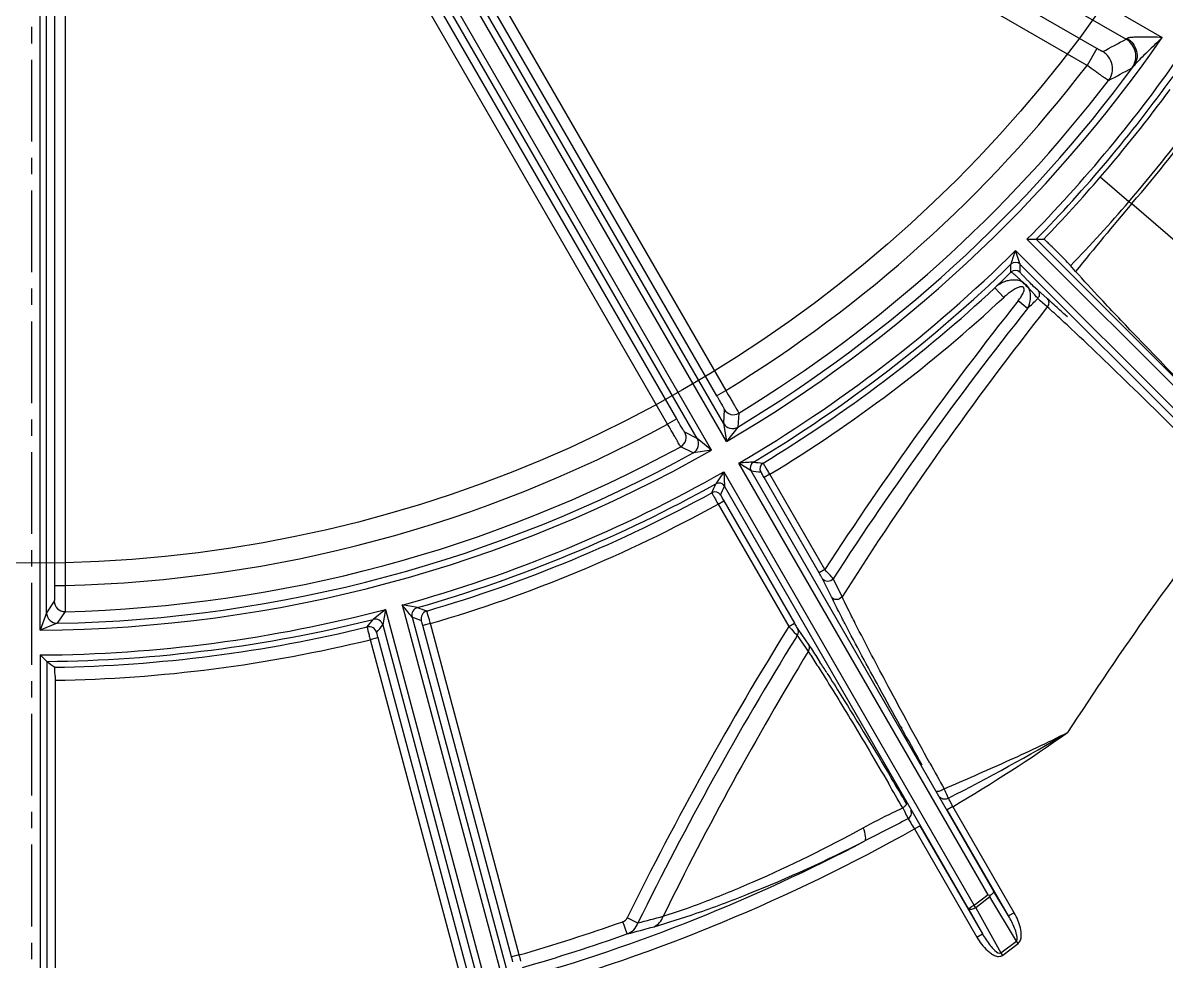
# Model space of a CAD drawing. Header units: millimetres. Extents: x -6 to 705, y -10 to 538.
# Drawn here: x 506.8 to 524.28, y 394.5 to 408.85 of the extents above; entities that cross this region are included whole.
import ezdxf

# ---------------------------------------------------------------- set-up
doc = ezdxf.new("R2010")
doc.units = ezdxf.units.MM
doc.linetypes.add('CENTER', pattern=[2, 1.25, -0.25, 0.25, -0.25])
doc.layers.add('06___PRT_ALL_SURFS', color=7, linetype='Continuous')
doc.layers.add('\\M+5D6D0\\M+5D0C4\\M+5CFDF\\M+5B2E3', color=7, linetype='CENTER', lineweight=25)
doc.layers.add('\\M+5D7DC\\M+5C4DA\\M+5BFF2\\M+5CFDF', color=7, linetype='Continuous', lineweight=50)

msp = doc.modelspace()

# ---------------------------------------------------------------- linework, layer by layer
at = {"color": 0, "linetype": 'Continuous', "lineweight": -3}
for p, q in [((517.555, 402.445), (512.493, 411.212)), ((517.51, 402.723), (512.58, 411.262)), ((517.109, 402.491), (512.179, 411.03)), ((517.327, 402.313), (512.265, 411.08)), ((512.996, 410.783), (517.406, 403.145)), ((513.135, 410.863), (517.545, 403.225)), ((516.795, 402.792), (512.385, 410.43)), ((516.657, 402.712), (512.247, 410.35)), ((521.648, 410.106), (524.218, 408.623)), ((507.062, 399.562), (507.062, 409.686)), ((507.162, 399.826), (507.162, 409.686)), ((523.219, 408.453), (521.284, 409.57)), ((521.758, 409.697), (523.666, 408.596)), ((523.069, 408.193), (521.134, 409.311)), ((507.283, 409.063), (507.283, 400.244)), ((507.443, 409.063), (507.443, 400.244)), ((523.219, 408.453), (523.069, 408.193)), ((523.709, 406.11), (523.272, 406.487)), ((523.709, 406.11), (523.754, 406.083)), ((523.754, 406.083), (526.463, 403.748)), ((522.151, 405.537), (522.291, 405.538)), ((525.342, 402.346), (522.151, 405.537)), ((522.291, 405.538), (522.408, 405.539)), ((525.328, 402.501), (522.291, 405.538)), ((521.977, 405.364), (527.011, 400.33)), ((522.047, 405.153), (521.977, 405.364)), ((522.047, 405.153), (526.94, 400.259)), ((522.894, 405.046), (522.817, 405.134)), ((521.659, 404.795), (521.796, 404.649)), ((522.315, 404.759), (522.253, 404.817)), ((522.459, 404.631), (522.315, 404.759)), ((522.161, 404.481), (522.017, 404.595)), ((522.352, 404.598), (522.316, 404.63)), ((522.461, 404.503), (522.352, 404.598)), ((517.406, 403.145), (517.545, 403.225)), ((517.523, 402.935), (517.51, 402.723)), ((516.795, 402.792), (516.657, 402.712)), ((517.745, 402.879), (517.731, 402.666)), ((517.109, 402.491), (516.919, 402.587)), ((517.51, 402.723), (517.555, 402.445)), ((517.731, 402.666), (517.556, 402.445)), ((517.327, 402.313), (517.109, 402.491)), ((517.048, 402.271), (516.857, 402.366)), ((517.327, 402.313), (517.048, 402.271)), ((521.557, 395.517), (517.747, 402.116)), ((517.932, 401.995), (517.747, 402.116)), ((517.516, 401.983), (517.393, 401.799)), ((517.516, 401.983), (521.343, 395.353)), ((517.516, 401.983), (517.528, 401.762)), ((521.643, 395.567), (517.932, 401.995)), ((518.22, 401.944), (518.134, 401.894)), ((518.975, 400.437), (518.134, 401.894)), ((519.061, 400.487), (518.22, 401.944)), ((521.257, 395.303), (517.528, 401.762)), ((517.428, 401.487), (517.515, 401.537)), ((517.515, 401.537), (518.595, 399.666)), ((517.428, 401.487), (518.508, 399.616)), ((519.061, 400.487), (518.975, 400.437)), ((519.161, 400.069), (519.025, 400.346)), ((519.222, 400.277), (519.188, 400.347)), ((507.283, 400.244), (507.443, 400.244)), ((519.324, 400.07), (519.222, 400.277)), ((507.279, 400.004), (507.162, 399.826)), ((512.598, 399.946), (514.54, 392.701)), ((512.834, 399.908), (512.598, 399.946)), ((507.162, 399.826), (507.062, 399.562)), ((507.443, 399.844), (507.325, 399.666)), ((512.341, 399.877), (512.155, 399.726)), ((512.341, 399.877), (512.3, 399.641)), ((512.341, 399.877), (514.282, 392.632)), ((507.325, 399.666), (507.062, 399.562)), ((512.3, 399.641), (514.185, 392.606)), ((512.751, 399.762), (514.636, 392.727)), ((513.03, 399.662), (512.914, 399.631)), ((514.271, 394.566), (512.914, 399.631)), ((514.387, 394.597), (513.03, 399.662)), ((518.508, 399.616), (518.595, 399.666)), ((512.109, 399.416), (512.225, 399.447)), ((512.225, 399.447), (513.582, 394.382)), ((518.62, 399.449), (518.639, 399.48)), ((518.639, 399.48), (518.764, 399.296)), ((518.648, 399.578), (518.815, 399.332)), ((512.109, 399.416), (513.466, 394.351)), ((518.764, 399.296), (518.806, 399.234)), ((507.064, 399.182), (507.064, 392.188)), ((507.164, 399.083), (507.064, 399.182)), ((507.164, 399.083), (507.164, 392.188)), ((507.291, 398.857), (507.291, 393.489)), ((521.019, 396.863), (520.933, 396.813)), ((521.869, 395.192), (520.933, 396.813)), ((521.956, 395.241), (521.019, 396.863)), ((520.317, 396.711), (520.332, 396.676)), ((520.429, 396.522), (520.515, 396.572)), ((520.429, 396.522), (521.384, 394.868)), ((520.515, 396.572), (521.47, 394.918)), ((521.557, 395.517), (521.343, 395.353)), ((521.584, 395.482), (521.371, 395.318)), ((521.557, 395.517), (521.59, 395.511)), ((521.989, 394.808), (521.584, 395.482)), ((521.869, 395.192), (521.643, 395.567)), ((521.257, 395.303), (521.47, 394.918)), ((521.371, 395.318), (521.343, 395.353)), ((521.371, 395.318), (521.753, 394.628)), ((521.956, 395.241), (521.869, 395.192)), ((516.037, 394.917), (515.971, 395.105)), ((516.203, 395.084), (516.04, 395.165)), ((521.384, 394.868), (521.47, 394.918)), ((521.753, 394.628), (521.989, 394.808)), ((521.78, 394.592), (522.016, 394.773)), ((522.016, 394.773), (521.989, 394.808)), ((514.387, 394.597), (514.271, 394.566)), ((514.283, 394.517), (514.271, 394.566)), ((521.78, 394.592), (521.753, 394.628))]:
    msp.add_line(p, q, dxfattribs=at)
for centre, radius, start, end in [((506.93, 420.584), 21.022, 300.359, 325.3198), ((509.743, 434.372), 29.296, 297.5867, 298.3754), ((523.515, 408.336), 0.3, 323.6735, 59.9338), ((506.93, 420.584), 21.403, 315.3282, 325.4031), ((523.159, 408.147), 0.3, 322.6564, 59.9305), ((506.93, 420.584), 20.347, 301.444, 322.4838), ((506.93, 420.584), 20.922, 301.0809, 323.6604), ((509.515, 434.18), 29.665, 297.9042, 298.6925), ((506.93, 420.584), 21.503, 315.593, 324.2613), ((506.93, 420.584), 20.747, 301.4158, 322.5353), ((506.93, 420.584), 21.582, 319.2168, 323.7673), ((506.93, 420.584), 22.159, 319.2168, 323.8187), ((506.93, 420.584), 22.211, 319.2405, 323.866), ((505.447, 421.864), 23.541, 316.0951, 319.2176), ((505.878, 421.505), 23.558, 315.9753, 319.1916), ((564.883, 371.105), 53.991, 139.6204, 141.0497), ((506.93, 420.584), 21.403, 300.3572, 314.6718), ((506.93, 420.584), 21.503, 300.8842, 314.1446), ((505.503, 421.81), 23.464, 313.5171, 314.3522), ((460.593, 405.47), 61.314, 359.59093, 359.7053), ((521.975, 404.96), 0.1, 45.0301, 133.8877), ((521.976, 405.083), 0.1, 45.0016, 134.1171), ((460.3, 405.615), 61.748, 359.45768, 359.5715), ((506.93, 420.584), 21.593, 301.1986, 313.0094), ((506.93, 420.584), 21.793, 301.202, 313.0094), ((563.304, 371.777), 52.742, 141.5192, 147.0189), ((564.148, 371.679), 53.058, 141.7841, 147.6503), ((505.891, 421.494), 23.541, 313.7189, 314.2436), ((522.232, 404.698), 0.108, 320.9634, 333.8391), ((514.47, 395.591), 12.065, 48.1417, 48.53), ((563.267, 371.786), 52.523, 141.5026, 147.0594), ((517.661, 403.015), 0.16, 210.0197, 301.4067), ((506.93, 420.584), 20.347, 271.444, 298.5561), ((516.78, 402.507), 0.16, 298.5933, 29.9802), ((517.649, 402.803), 0.16, 210.0079, 301.0947), ((516.97, 402.411), 0.16, 298.9483, 29.9956), ((506.93, 420.584), 21.022, 270.359, 299.641), ((506.93, 420.584), 20.922, 271.0809, 298.9191), ((506.93, 420.584), 20.747, 271.4158, 298.5842), ((518.019, 402.045), 0.0999, 120.9073, 210.0258), ((522.681, 443.976), 42.11, 263.5739, 263.7763), ((518.167, 402.029), 0.1, 121.2505, 209.9637), ((506.93, 420.584), 21.403, 285.3572, 299.6428), ((522.575, 444.056), 42.316, 263.7019, 263.904), ((506.93, 420.584), 21.503, 285.9364, 299.1158), ((478.797, 418.64), 42.11, 336.2237, 336.4261), ((517.442, 401.711), 0.1, 30.0704, 119.091), ((478.781, 418.772), 42.316, 336.096, 336.2981), ((506.93, 420.584), 21.593, 286.2503, 298.8014), ((517.381, 401.575), 0.1, 30.0376, 118.7499), ((563.424, 371.823), 48.348, 141.885, 147.2261), ((506.93, 420.584), 21.793, 286.2528, 298.798), ((507.439, 400.004), 0.16, 180.0197, 271.4067), ((531.193, 405.976), 13.405, 206.1461, 206.449), ((506.93, 420.584), 21.403, 270.3572, 284.6428), ((507.322, 399.826), 0.16, 180.0079, 271.0947), ((512.867, 399.793), 0.12, 105.9654, 194.9937), ((528.212, 439.11), 42.11, 248.5818, 248.784), ((513.006, 399.739), 0.12, 106.3022, 194.9636), ((506.93, 420.584), 21.503, 270.6219, 284.0636), ((506.93, 420.584), 21.593, 270.9388, 283.7497), ((479.237, 425.987), 42.11, 321.2159, 321.4181), ((512.091, 399.494), 0.12, 15.0372, 103.6983), ((512.185, 399.61), 0.12, 15.0675, 104.0366), ((479.26, 426.145), 42.358, 321.0628, 321.2646), ((528.113, 439.236), 42.358, 248.7353, 248.9372), ((562.269, 372.442), 51.511, 148.1613, 153.8252), ((562.229, 372.454), 51.289, 148.2407, 153.8166), ((506.93, 420.584), 21.793, 270.9554, 283.7472), ((563.219, 372.27), 51.958, 148.737, 153.827), ((497.294, 385.035), 25.838, 32.4709, 32.9094), ((506.93, 420.584), 27.59, 300.7079, 305.0418), ((652.191, 469.873), 150.108, 208.81284, 208.98505), ((417.009, 336.949), 119.358, 30.12004, 30.32935), ((410.992, 332.122), 127.074, 30.65482, 30.85548), ((566.993, 304.791), 103.054, 116.92267, 117.33456), ((506.93, 420.584), 27.59, 285.748, 299.2921), ((506.93, 420.584), 27.39, 285.779, 297.7233), ((520.993, 395.624), 0.608, 346.4611, 349.2321), ((506.93, 420.584), 27.036, 286.0098, 289.5351), ((510.023, 418.937), 24.64, 284.5264, 285.4544), ((506.93, 420.584), 27.235, 286.0013, 289.5351), ((509.738, 419.035), 24.928, 284.6375, 285.6171), ((502.832, 391.365), 11.998, 15.1536, 15.6291)]:
    msp.add_arc(centre, radius, start, end, dxfattribs=at)
msp.add_ellipse((543.469, 420.584), major_axis=(48.726, 0), ratio=0.661589, start_param=-2.411447, end_param=-2.407749, dxfattribs=at)
for points, knots in [([(523.683, 408.607), (523.679, 408.604), (523.674, 408.6), (523.668, 408.596), (523.666, 408.596)], [0, 0, 0, 0, 0.663023, 1, 1, 1, 1]), ([(524.218, 408.623), (524.168, 408.624), (524.07, 408.625), (523.948, 408.627), (523.853, 408.627), (523.786, 408.625), (523.735, 408.622), (523.701, 408.616), (523.687, 408.611), (523.683, 408.607)], [0, 0, 0, 0, 0.277059, 0.54958, 0.681618, 0.807602, 0.920585, 0.966758, 1, 1, 1, 1]), ([(523.683, 408.607), (523.718, 408.586), (523.78, 408.529), (523.834, 408.416), (523.838, 408.293), (523.806, 408.218), (523.784, 408.186)], [0, 0, 0, 0, 0.256788, 0.511019, 0.758641, 1, 1, 1, 1]), ([(524.218, 408.623), (524.181, 408.586), (524.106, 408.513), (523.994, 408.404), (523.902, 408.313), (523.832, 408.241), (523.798, 408.205), (523.784, 408.186)], [0, 0, 0, 0, 0.255124, 0.509358, 0.760923, 0.883922, 1, 1, 1, 1]), ([(523.309, 408.406), (523.309, 408.406), (523.305, 408.407), (523.3, 408.409), (523.291, 408.414), (523.275, 408.422), (523.25, 408.435), (523.23, 408.446), (523.219, 408.453)], [0, 0, 0, 0, 0.026705, 0.088245, 0.183023, 0.307595, 0.626737, 1, 1, 1, 1]), ([(523.398, 407.965), (523.395, 407.965), (523.386, 407.973), (523.365, 407.984), (523.335, 408.006), (523.294, 408.034), (523.246, 408.068), (523.17, 408.122), (523.11, 408.164), (523.069, 408.193)], [0, 0, 0, 0, 0.023766, 0.083643, 0.1775, 0.301914, 0.452228, 0.622961, 1, 1, 1, 1]), ([(523.784, 408.186), (523.778, 408.18), (523.769, 408.17), (523.761, 408.16), (523.757, 408.158)], [0, 0, 0, 0, 0.677688, 1, 1, 1, 1]), ([(522.817, 405.134), (522.787, 405.167), (522.734, 405.223), (522.656, 405.302), (522.587, 405.371), (522.53, 405.427), (522.489, 405.466), (522.463, 405.491), (522.442, 405.51), (522.426, 405.526), (522.415, 405.533), (522.41, 405.539), (522.408, 405.539)], [0, 0, 0, 0, 0.23461, 0.402217, 0.578782, 0.743437, 0.815278, 0.877334, 0.928041, 0.965923, 0.99007, 1, 1, 1, 1]), ([(521.906, 405.154), (521.917, 405.184), (521.94, 405.254), (521.964, 405.324), (521.977, 405.364)], [0, 0, 0, 0, 0.424228, 1, 1, 1, 1]), ([(522.179, 404.787), (522.148, 404.819), (522.103, 404.865), (522.042, 404.923), (522.001, 404.961), (521.966, 404.991), (521.938, 405.015), (521.92, 405.026), (521.909, 405.033), (521.905, 405.032)], [0, 0, 0, 0, 0.358994, 0.529647, 0.682895, 0.811287, 0.909139, 0.97236, 1, 1, 1, 1]), ([(522.253, 404.817), (522.229, 404.84), (522.193, 404.875), (522.147, 404.922), (522.114, 404.956), (522.087, 404.985), (522.065, 405.007), (522.054, 405.022), (522.045, 405.028), (522.045, 405.031)], [0, 0, 0, 0, 0.333923, 0.50713, 0.667443, 0.803805, 0.907816, 0.974146, 1, 1, 1, 1]), ([(525.268, 402.575), (524.785, 403.062), (524.117, 403.741), (523.33, 404.569), (523.02, 404.904), (522.894, 405.046)], [0, 0, 0, 0, 0.600675, 0.833537, 1, 1, 1, 1]), ([(522.179, 404.787), (522.168, 404.811), (522.137, 404.838), (522.097, 404.872), (522.065, 404.895), (522.029, 404.909), (521.99, 404.912), (521.952, 404.913), (521.903, 404.912), (521.843, 404.902), (521.754, 404.867), (521.694, 404.826), (521.659, 404.795)], [0, 0, 0, 0, 0.132121, 0.199715, 0.265051, 0.328625, 0.393432, 0.458041, 0.520299, 0.641526, 0.762557, 1, 1, 1, 1]), ([(522.017, 404.595), (522.032, 404.614), (522.061, 404.654), (522.091, 404.708), (522.108, 404.753), (522.11, 404.786), (522.095, 404.807), (522.07, 404.814), (522.039, 404.809), (522.005, 404.795), (521.972, 404.779), (521.94, 404.761), (521.899, 404.734), (521.85, 404.697), (521.813, 404.665), (521.796, 404.649)], [0, 0, 0, 0, 0.124782, 0.249521, 0.311627, 0.375444, 0.405326, 0.437027, 0.500907, 0.562982, 0.625479, 0.687945, 0.750357, 0.875176, 1, 1, 1, 1]), ([(522.161, 404.481), (522.184, 404.526), (522.217, 404.629), (522.202, 404.739), (522.179, 404.787)], [0, 0, 0, 0, 0.489581, 1, 1, 1, 1]), ([(522.256, 404.704), (522.25, 404.71), (522.225, 404.738), (522.199, 404.766), (522.179, 404.787)], [0, 0, 0, 0, 0.229668, 1, 1, 1, 1]), ([(522.316, 404.63), (522.312, 404.635), (522.294, 404.66), (522.273, 404.684), (522.256, 404.704)], [0, 0, 0, 0, 0.187732, 1, 1, 1, 1]), ([(522.315, 404.759), (522.328, 404.745), (522.345, 404.708), (522.338, 404.668), (522.329, 404.651)], [0, 0, 0, 0, 0.488175, 1, 1, 1, 1]), ([(522.459, 404.631), (522.475, 404.615), (522.493, 404.568), (522.475, 404.521), (522.461, 404.503)], [0, 0, 0, 0, 0.486312, 1, 1, 1, 1]), ([(522.763, 404.227), (522.735, 404.254), (522.635, 404.346), (522.534, 404.438), (522.461, 404.503)], [0, 0, 0, 0, 0.283496, 1, 1, 1, 1]), ([(522.768, 404.351), (522.745, 404.372), (522.663, 404.447), (522.581, 404.522), (522.52, 404.576)], [0, 0, 0, 0, 0.274458, 1, 1, 1, 1]), ([(525.081, 401.97), (524.649, 402.402), (523.882, 403.16), (523.106, 403.909), (522.763, 404.227)], [0, 0, 0, 0, 0.56609, 1, 1, 1, 1]), ([(517.406, 403.145), (517.421, 403.119), (517.449, 403.071), (517.481, 403.013), (517.502, 402.976), (517.513, 402.956), (517.518, 402.943), (517.523, 402.937), (517.523, 402.935)], [0, 0, 0, 0, 0.376025, 0.697078, 0.821699, 0.915833, 0.975976, 1, 1, 1, 1]), ([(517.545, 403.225), (517.57, 403.182), (517.607, 403.119), (517.654, 403.039), (517.684, 402.987), (517.708, 402.945), (517.727, 402.913), (517.737, 402.891), (517.744, 402.882), (517.745, 402.879)], [0, 0, 0, 0, 0.376208, 0.546902, 0.697375, 0.822013, 0.916138, 0.976192, 1, 1, 1, 1]), ([(516.919, 402.587), (516.917, 402.587), (516.914, 402.594), (516.906, 402.605), (516.894, 402.625), (516.872, 402.661), (516.838, 402.718), (516.81, 402.766), (516.795, 402.792)], [0, 0, 0, 0, 0.023858, 0.083754, 0.177607, 0.301992, 0.623034, 1, 1, 1, 1]), ([(516.857, 402.366), (516.854, 402.368), (516.849, 402.379), (516.836, 402.398), (516.818, 402.43), (516.793, 402.473), (516.764, 402.524), (516.717, 402.605), (516.681, 402.668), (516.657, 402.712)], [0, 0, 0, 0, 0.02366, 0.083459, 0.177255, 0.301621, 0.451981, 0.622756, 1, 1, 1, 1]), ([(517.968, 402.131), (517.937, 402.128), (517.863, 402.124), (517.789, 402.119), (517.747, 402.116)], [0, 0, 0, 0, 0.424171, 1, 1, 1, 1]), ([(518.22, 401.944), (518.207, 401.966), (518.184, 402.005), (518.155, 402.052), (518.136, 402.083), (518.127, 402.099), (518.12, 402.108), (518.117, 402.114), (518.116, 402.114)], [0, 0, 0, 0, 0.376224, 0.697356, 0.821959, 0.916079, 0.976097, 1, 1, 1, 1]), ([(518.134, 401.894), (518.127, 401.905), (518.116, 401.925), (518.101, 401.948), (518.092, 401.964), (518.087, 401.972), (518.083, 401.976), (518.082, 401.979), (518.081, 401.979)], [0, 0, 0, 0, 0.375933, 0.696822, 0.821321, 0.915392, 0.975516, 1, 1, 1, 1]), ([(517.333, 401.663), (517.333, 401.661), (517.337, 401.656), (517.341, 401.645), (517.35, 401.629), (517.367, 401.597), (517.393, 401.549), (517.416, 401.509), (517.428, 401.487)], [0, 0, 0, 0, 0.023739, 0.083525, 0.177302, 0.301683, 0.622832, 1, 1, 1, 1]), ([(517.468, 401.625), (517.468, 401.624), (517.469, 401.621), (517.471, 401.616), (517.476, 401.608), (517.484, 401.592), (517.497, 401.568), (517.509, 401.548), (517.515, 401.537)], [0, 0, 0, 0, 0.024311, 0.084187, 0.17792, 0.302203, 0.623125, 1, 1, 1, 1]), ([(519.188, 400.347), (519.181, 400.355), (519.139, 400.402), (519.097, 400.449), (519.061, 400.487)], [0, 0, 0, 0, 0.170312, 1, 1, 1, 1]), ([(519.025, 400.346), (519.022, 400.352), (519.006, 400.383), (518.989, 400.413), (518.975, 400.437)], [0, 0, 0, 0, 0.178434, 1, 1, 1, 1]), ([(519.188, 400.347), (519.168, 400.322), (519.106, 400.289), (519.04, 400.321), (519.025, 400.346)], [0, 0, 0, 0, 0.52014, 1, 1, 1, 1]), ([(507.283, 400.244), (507.283, 400.214), (507.283, 400.158), (507.282, 400.092), (507.281, 400.049), (507.281, 400.026), (507.279, 400.013), (507.28, 400.005), (507.279, 400.004)], [0, 0, 0, 0, 0.376025, 0.697078, 0.821699, 0.915833, 0.975976, 1, 1, 1, 1]), ([(507.443, 400.244), (507.444, 400.194), (507.444, 400.121), (507.445, 400.028), (507.445, 399.968), (507.444, 399.919), (507.445, 399.882), (507.443, 399.858), (507.444, 399.847), (507.443, 399.844)], [0, 0, 0, 0, 0.376208, 0.546902, 0.697375, 0.822013, 0.916138, 0.976192, 1, 1, 1, 1]), ([(512.751, 399.762), (512.728, 399.788), (512.679, 399.85), (512.627, 399.911), (512.598, 399.946)], [0, 0, 0, 0, 0.433655, 1, 1, 1, 1]), ([(519.324, 400.07), (519.304, 400.045), (519.242, 400.012), (519.176, 400.044), (519.161, 400.069)], [0, 0, 0, 0, 0.520279, 1, 1, 1, 1]), ([(519.369, 399.658), (519.353, 399.69), (519.293, 399.805), (519.234, 399.921), (519.192, 400.006)], [0, 0, 0, 0, 0.271461, 1, 1, 1, 1]), ([(519.525, 399.664), (519.507, 399.702), (519.438, 399.836), (519.371, 399.972), (519.324, 400.07)], [0, 0, 0, 0, 0.276985, 1, 1, 1, 1]), ([(513.03, 399.662), (513.023, 399.687), (513.01, 399.731), (512.995, 399.784), (512.984, 399.818), (512.979, 399.836), (512.975, 399.847), (512.974, 399.853), (512.973, 399.854)], [0, 0, 0, 0, 0.376289, 0.697447, 0.822056, 0.916169, 0.976168, 1, 1, 1, 1]), ([(512.062, 399.61), (512.062, 399.609), (512.064, 399.603), (512.066, 399.592), (512.07, 399.574), (512.078, 399.539), (512.092, 399.485), (512.103, 399.44), (512.109, 399.416)], [0, 0, 0, 0, 0.023675, 0.083457, 0.177246, 0.301648, 0.622819, 1, 1, 1, 1]), ([(512.914, 399.631), (512.911, 399.641), (512.906, 399.659), (512.9, 399.683), (512.893, 399.697), (512.893, 399.707), (512.89, 399.708)], [0, 0, 0, 0, 0.376066, 0.697041, 0.915633, 1, 1, 1, 1]), ([(518.508, 399.616), (518.522, 399.602), (518.565, 399.556), (518.608, 399.511), (518.639, 399.48)], [0, 0, 0, 0, 0.3077, 1, 1, 1, 1]), ([(518.595, 399.666), (518.6, 399.657), (518.617, 399.628), (518.635, 399.598), (518.648, 399.578)], [0, 0, 0, 0, 0.300651, 1, 1, 1, 1]), ([(520.549, 397.497), (520.328, 397.891), (519.929, 398.609), (519.539, 399.331), (519.369, 399.658)], [0, 0, 0, 0, 0.550576, 1, 1, 1, 1]), ([(520.666, 397.528), (520.452, 397.917), (520.067, 398.627), (519.69, 399.341), (519.525, 399.664)], [0, 0, 0, 0, 0.550229, 1, 1, 1, 1]), ([(512.207, 399.525), (512.205, 399.523), (512.21, 399.514), (512.211, 399.499), (512.218, 399.474), (512.222, 399.457), (512.225, 399.447)], [0, 0, 0, 0, 0.083961, 0.302041, 0.623044, 1, 1, 1, 1]), ([(518.806, 399.234), (518.816, 399.249), (518.83, 399.282), (518.823, 399.318), (518.815, 399.332)], [0, 0, 0, 0, 0.513836, 1, 1, 1, 1]), ([(518.815, 399.332), (518.828, 399.313), (518.886, 399.227), (518.942, 399.14), (518.986, 399.073)], [0, 0, 0, 0, 0.226315, 1, 1, 1, 1]), ([(518.806, 399.234), (518.819, 399.215), (518.875, 399.13), (518.93, 399.045), (518.972, 398.978)], [0, 0, 0, 0, 0.226331, 1, 1, 1, 1]), ([(507.291, 398.857), (507.29, 398.875), (507.29, 398.908), (507.289, 398.946), (507.287, 398.97), (507.287, 398.982), (507.285, 398.989), (507.285, 398.994), (507.284, 398.994)], [0, 0, 0, 0, 0.395099, 0.711689, 0.830479, 0.919146, 0.975912, 1, 1, 1, 1]), ([(518.972, 398.978), (519.135, 398.723), (519.491, 398.139), (519.84, 397.55), (520.032, 397.222)], [0, 0, 0, 0, 0.443011, 1, 1, 1, 1]), ([(519.093, 398.906), (519.165, 398.793), (519.5, 398.26), (519.826, 397.72), (520.08, 397.295)], [0, 0, 0, 0, 0.213055, 1, 1, 1, 1]), ([(520.884, 397.133), (521.2, 397.273), (521.835, 397.547), (522.462, 397.84), (522.772, 397.996)], [0, 0, 0, 0, 0.498529, 1, 1, 1, 1]), ([(520.884, 397.133), (520.862, 397.12), (520.83, 397.104), (520.794, 397.093), (520.778, 397.093), (520.775, 397.097)], [0, 0, 0, 0, 0.660428, 0.884689, 1, 1, 1, 1]), ([(520.95, 396.992), (520.928, 396.98), (520.883, 396.967), (520.836, 396.989), (520.826, 397.006)], [0, 0, 0, 0, 0.552151, 1, 1, 1, 1]), ([(520.95, 396.992), (520.945, 397.003), (520.925, 397.05), (520.903, 397.097), (520.884, 397.133)], [0, 0, 0, 0, 0.214911, 1, 1, 1, 1]), ([(521.019, 396.863), (521.013, 396.875), (520.989, 396.918), (520.965, 396.961), (520.95, 396.992)], [0, 0, 0, 0, 0.278528, 1, 1, 1, 1]), ([(519.647, 396.539), (519.796, 396.62), (519.997, 396.723), (520.2, 396.821), (520.251, 396.845)], [0, 0, 0, 0, 0.749035, 1, 1, 1, 1]), ([(520.251, 396.845), (520.268, 396.856), (520.289, 396.872), (520.312, 396.903), (520.307, 396.912)], [0, 0, 0, 0, 0.653617, 1, 1, 1, 1]), ([(520.251, 396.845), (520.258, 396.832), (520.28, 396.788), (520.302, 396.743), (520.317, 396.711)], [0, 0, 0, 0, 0.286548, 1, 1, 1, 1]), ([(520.332, 396.676), (520.353, 396.689), (520.389, 396.73), (520.385, 396.785), (520.374, 396.806)], [0, 0, 0, 0, 0.516311, 1, 1, 1, 1]), ([(520.332, 396.676), (520.346, 396.657), (520.379, 396.605), (520.411, 396.553), (520.429, 396.522)], [0, 0, 0, 0, 0.405409, 1, 1, 1, 1]), ([(516.589, 395.188), (516.797, 395.253), (517.259, 395.417), (518.292, 395.841), (519.098, 396.24), (519.647, 396.539)], [0, 0, 0, 0, 0.195403, 0.439442, 1, 1, 1, 1]), ([(519.672, 396.339), (519.679, 396.344), (519.687, 396.369), (519.682, 396.438), (519.664, 396.497), (519.647, 396.539)], [0, 0, 0, 0, 0.132106, 0.344853, 1, 1, 1, 1]), ([(516.449, 395.028), (516.666, 395.089), (517.15, 395.245), (518.238, 395.653), (519.09, 396.043), (519.672, 396.339)], [0, 0, 0, 0, 0.19436, 0.437761, 1, 1, 1, 1]), ([(521.59, 395.511), (521.605, 395.521), (521.624, 395.535), (521.641, 395.555), (521.645, 395.564), (521.643, 395.567)], [0, 0, 0, 0, 0.671094, 0.881113, 1, 1, 1, 1]), ([(521.343, 395.353), (521.333, 395.347), (521.31, 395.34), (521.286, 395.321), (521.271, 395.306), (521.261, 395.303), (521.258, 395.304), (521.257, 395.303)], [0, 0, 0, 0, 0.372269, 0.690586, 0.908126, 0.971978, 1, 1, 1, 1]), ([(521.371, 395.318), (521.349, 395.305), (521.315, 395.289), (521.265, 395.291), (521.257, 395.303)], [0, 0, 0, 0, 0.621026, 1, 1, 1, 1]), ([(522.016, 394.773), (522.032, 394.786), (522.056, 394.823), (522.068, 394.906), (522.054, 395.011), (522.014, 395.13), (521.977, 395.205), (521.956, 395.241)], [0, 0, 0, 0, 0.124179, 0.249432, 0.499244, 0.749573, 1, 1, 1, 1]), ([(516.037, 394.917), (516.075, 394.931), (516.145, 394.976), (516.189, 395.046), (516.203, 395.084)], [0, 0, 0, 0, 0.494537, 1, 1, 1, 1]), ([(516.449, 395.028), (516.481, 395.041), (516.542, 395.086), (516.577, 395.152), (516.589, 395.188)], [0, 0, 0, 0, 0.485271, 1, 1, 1, 1]), ([(521.989, 394.808), (522.001, 394.82), (522.003, 394.86), (521.991, 394.925), (521.963, 395.008), (521.92, 395.101), (521.886, 395.162), (521.869, 395.192)], [0, 0, 0, 0, 0.12395, 0.249376, 0.499654, 0.749848, 1, 1, 1, 1]), ([(521.47, 394.918), (521.488, 394.888), (521.524, 394.828), (521.588, 394.739), (521.647, 394.669), (521.728, 394.606), (521.753, 394.628)], [0, 0, 0, 0, 0.253188, 0.506416, 0.75972, 1, 1, 1, 1]), ([(521.384, 394.868), (521.406, 394.831), (521.454, 394.757), (521.528, 394.675), (521.596, 394.62), (521.653, 394.587), (521.717, 394.566), (521.762, 394.581), (521.78, 394.592)], [0, 0, 0, 0, 0.250134, 0.500141, 0.625233, 0.750183, 0.875227, 1, 1, 1, 1]), ([(514.289, 394.488), (514.29, 394.491), (514.286, 394.501), (514.285, 394.51), (514.283, 394.517)], [0, 0, 0, 0, 0.29311, 1, 1, 1, 1])]:
    msp.add_open_spline(points, degree=3, knots=knots, dxfattribs=at)
for points in [[(518.639, 399.48), (518.653, 399.499), (518.66, 399.524), (518.658, 399.547)], [(518.658, 399.547), (518.657, 399.558), (518.653, 399.569), (518.648, 399.578)], [(520.95, 396.992), (521.566, 397.31), (522.177, 397.639), (522.772, 397.996)], [(515.971, 395.105), (515.999, 395.115), (516.027, 395.137), (516.04, 395.165)]]:
    msp.add_open_spline(points, degree=3, dxfattribs=at)
at = {"layer": '06___PRT_ALL_SURFS', "color": 0, "linetype": 'Continuous', "lineweight": -3}
msp.add_line((520.238, 398.054), (520.245, 398.06), dxfattribs=at)
msp.add_arc((521.759, 399.335), 1.979, 218.6524, 220.0855, dxfattribs=at)
at = {"layer": '\\M+5D6D0\\M+5D0C4\\M+5CFDF\\M+5B2E3', "color": 1}
msp.add_line((506.93, 462.282), (506.93, 378.671), dxfattribs=at)
at = {"layer": '\\M+5D7DC\\M+5C4DA\\M+5BFF2\\M+5CFDF', "color": 0, "lineweight": -3}
msp.add_circle((506.93, 420.584), 20, dxfattribs=at)

doc.saveas('drawing.dxf')
